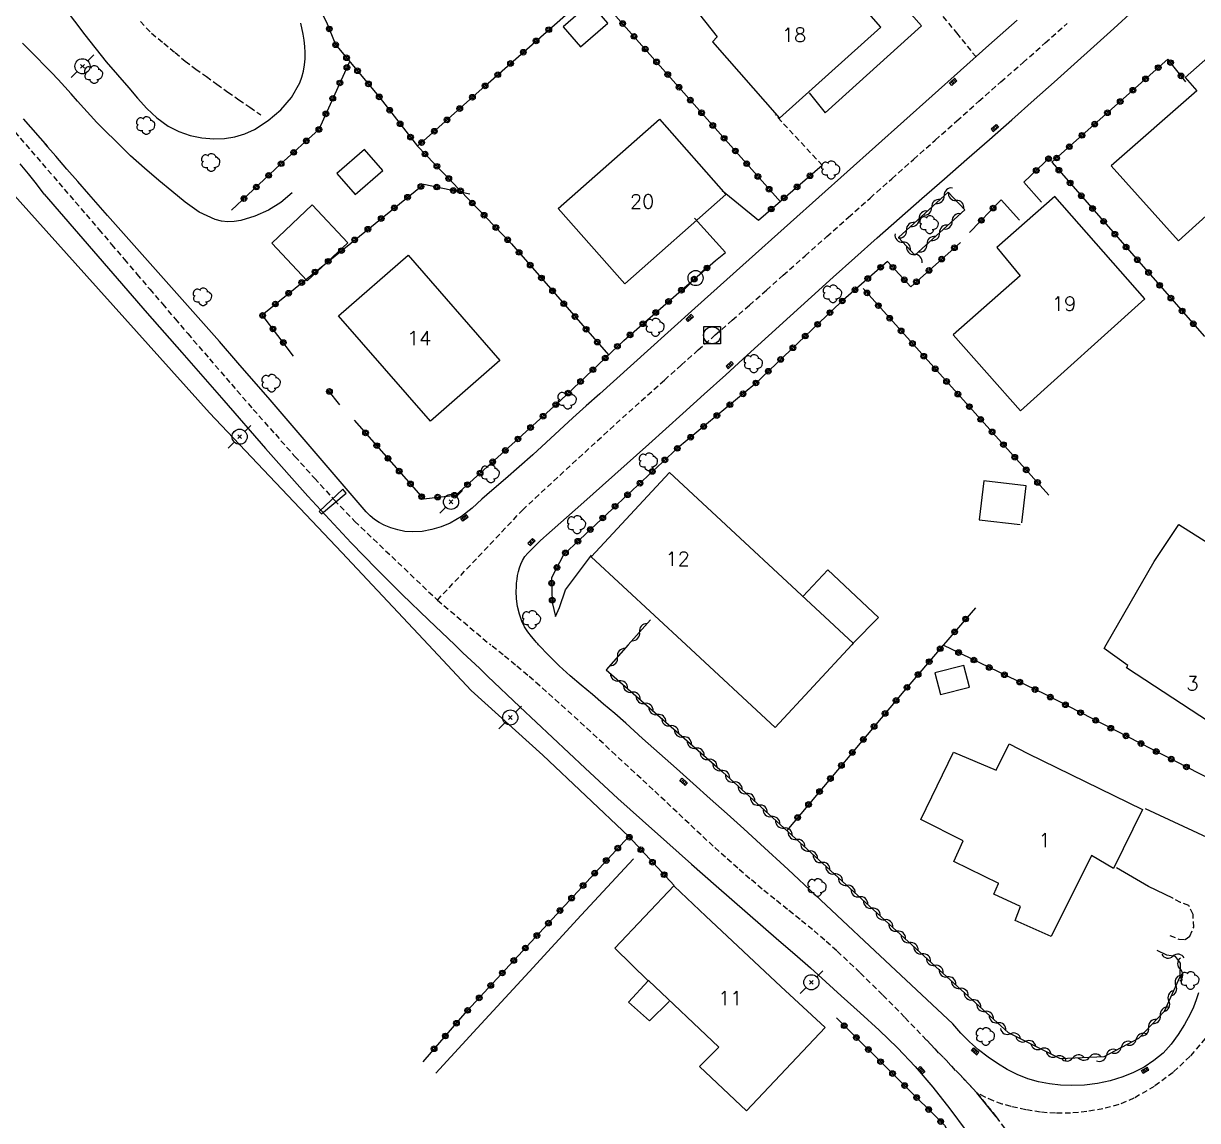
# Model space of a CAD drawing. Header units: millimetres. Extents: x 146000 to 146945, y 144000 to 145000.
# Drawn here: x 146279.5 to 146383.1, y 144129 to 144225.8 of the extents above; entities that cross this region are included whole.
import ezdxf
from ezdxf.enums import TextEntityAlignment as Align

# ---------------------------------------------------------------- set-up
doc = ezdxf.new("R2010")
doc.units = ezdxf.units.MM
doc.linetypes.add('DASHED', pattern=[0.75, 0.5, -0.25])
doc.layers.get('0').update_dxf_attribs({"linetype": 'CONTINUOUS'})
for name, color, linetype in [('W0001', 6, 'DASHED'), ('W0008', 7, 'CONTINUOUS'), ('W0014', 7, 'CONTINUOUS'), ('W0017', 7, 'CONTINUOUS'), ('W0070', 7, 'DASHED'), ('W0101', 7, 'CONTINUOUS'), ('W0104', 1, 'CONTINUOUS'), ('W0112', 1, 'DASHED'), ('W0211', 2, 'CONTINUOUS'), ('W0300', 7, 'CONTINUOUS'), ('W0310', 3, 'CONTINUOUS'), ('W0323', 7, 'CONTINUOUS'), ('W0330', 7, 'CONTINUOUS'), ('W0333', 7, 'CONTINUOUS'), ('W0401', 7, 'CONTINUOUS'), ('W0402', 7, 'CONTINUOUS'), ('W0420', 7, 'CONTINUOUS'), ('W0473', 7, 'CONTINUOUS'), ('W0991', 7, 'CONTINUOUS')]:
    doc.layers.add(name, color=color, linetype=linetype)
doc.styles.get("Standard").update_dxf_attribs({"font": 'romans.shx', "width": 0.85})

# ---------------------------------------------------------------- blocks, each defined once
blk = doc.blocks.new('T473')
for p, q in [((-0.166667, 0.166667), (0.166667, -0.166667)), ((-0.166667, -0.166667), (0.166667, 0.166667)), ((0.500001, 0.500001), (1.000002, 1.000002)), ((-1.000002, -1.000002), (-0.500001, -0.500001))]:
    blk.add_line(p, q)
blk.add_ellipse((0, 0), major_axis=(0.471405, 0.471405), ratio=1, start_param=5.4977871438, end_param=11.780972451)
blk = doc.blocks.new('T300')
for p, q in [((-0.8, 0.51), (-0.86, 0.34)), ((-0.86, 0.34), (-0.86, 0.17)), ((-0.86, 0.17), (-0.74, 0.06)), ((-0.69, 0.63), (-0.8, 0.51)), ((-0.8, -0.06), (-0.74, 0.06)), ((-0.74, 0.06), (-0.69, 0.11)), ((-0.57, 0.69), (-0.69, 0.63)), ((-0.46, 0.69), (-0.57, 0.69)), ((-0.29, 0.63), (-0.46, 0.69)), ((-0.29, 0.63), (-0.17, 0.74)), ((-0.23, 0.57), (-0.29, 0.63)), ((-0.17, 0.74), (-0.06, 0.8)), ((-0.06, 0.8), (0.06, 0.8)), ((0.06, 0.8), (0.23, 0.74)), ((0.23, 0.74), (0.34, 0.63)), ((0.34, 0.63), (0.4, 0.51)), ((0.46, 0.46), (0.34, 0.46)), ((0.4, 0.51), (0.4, 0.46)), ((0.57, 0.4), (0.46, 0.46)), ((0.57, 0.4), (0.69, 0.29)), ((0.69, 0.29), (0.74, 0.17)), ((0.74, 0.06), (0.69, -0.17)), ((0.74, 0.17), (0.74, 0.06)), ((-0.8, -0.17), (-0.8, -0.06)), ((-0.8, -0.23), (-0.8, -0.17)), ((-0.74, -0.34), (-0.8, -0.23)), ((-0.69, -0.4), (-0.74, -0.34)), ((-0.51, -0.46), (-0.69, -0.4)), ((-0.4, -0.46), (-0.51, -0.46)), ((-0.4, -0.46), (-0.34, -0.46)), ((-0.34, -0.46), (-0.34, -0.4)), ((-0.34, -0.51), (-0.34, -0.46)), ((-0.29, -0.63), (-0.34, -0.51)), ((-0.17, -0.74), (-0.29, -0.63)), ((-0.06, -0.8), (-0.17, -0.74)), ((0.06, -0.8), (-0.06, -0.8)), ((0.17, -0.74), (0.06, -0.8)), ((0.23, -0.69), (0.17, -0.74)), ((0.29, -0.46), (0.23, -0.46)), ((0.29, -0.63), (0.23, -0.69)), ((0.46, -0.4), (0.29, -0.46)), ((0.34, -0.51), (0.29, -0.63)), ((0.34, -0.51), (0.34, -0.46)), ((0.57, -0.34), (0.46, -0.4)), ((0.63, -0.29), (0.57, -0.34)), ((0.69, -0.17), (0.63, -0.29))]:
    blk.add_line(p, q)
blk = doc.blocks.new('T401')
for p, q in [((-0.3, 0.3), (0, 0.3)), ((-0.3, -0.25), (-0.3, 0.3)), ((-0.3, 0.15), (0, 0.15)), ((-0.3, 0), (0, 0)), ((0, 0.3), (0, -0.25)), ((-0.3, -0.15), (0, -0.15)), ((-0.3, -0.25), (-0.3, -0.3)), ((-0.3, -0.3), (0, -0.3)), ((0, -0.3), (0, -0.25))]:
    blk.add_line(p, q)
blk = doc.blocks.new('T420')
for p, q in [((0.75, 0.75), (-0.75, 0.75)), ((-0.75, 0.75), (-0.75, -0.75)), ((0.75, 0.75), (0.75, -0.75)), ((0.75, -0.75), (-0.75, -0.75))]:
    blk.add_line(p, q)
blk.add_ellipse((0, 0), major_axis=(-0.53, 0.53), ratio=1, start_param=3.926991, end_param=10.210176)
blk = doc.blocks.new('t323o')
at = {"color": 0, "linetype": 'Continuous'}
for radius in [0.25, 0.15]:
    blk.add_circle((0, 0), radius, dxfattribs=at)
blk = doc.blocks.new('t310o')
at = {"color": 0, "linetype": 'Continuous'}
for centre, start, end in [((-0.5, 0.38), 216.8699, 323.1304), ((0.5, -0.37), 36.8699, 143.1303)]:
    blk.add_arc(centre, 0.625, start, end, dxfattribs=at)

msp = doc.modelspace()

# ---------------------------------------------------------------- linework, layer by layer
at = {"layer": 'W0001'}
for points in [[(146289.79, 144225.98), (146290.77, 144224.94), (146291.85, 144224.08), (146292.85, 144223.24), (146293.74, 144222.49), (146294.67, 144221.79), (146295.61, 144221.12), (146296.55, 144220.44), (146297.51, 144219.76), (146298.48, 144219.08), (146299.45, 144218.41), (146300.42, 144217.75)], [(146316, 144174.95), (146323.51, 144182.89), (146326.25, 144185.44), (146329, 144187.98), (146331.77, 144190.51), (146334.54, 144193.02), (146336.03, 144194.36), (146337.52, 144195.68), (146339.02, 144197.01), (146340.52, 144198.33), (146342.02, 144199.64), (146343.53, 144200.96), (146345.03, 144202.28), (146346.52, 144203.61), (146348.44, 144205.3), (146350.36, 144207.01), (146352.27, 144208.71), (146354.18, 144210.41), (146356.1, 144212.11), (146358.01, 144213.82), (146359.93, 144215.52), (146361.84, 144217.22), (146363.78, 144218.94), (146365.73, 144220.66), (146367.68, 144222.37), (146369.63, 144224.09), (146371.57, 144225.81)], [(146273.9, 144221.89), (146277.23, 144217.95), (146279.18, 144215.7), (146281.13, 144213.45), (146283.07, 144211.2), (146285.01, 144208.95), (146286.13, 144207.64), (146287.25, 144206.32), (146288.37, 144205.01), (146289.49, 144203.7), (146290.61, 144202.38), (146291.73, 144201.07), (146292.85, 144199.76), (146293.97, 144198.45), (146295.9, 144196.22), (146297.82, 144193.99), (146299.75, 144191.77), (146301.7, 144189.57), (146303.43, 144187.62), (146305.16, 144185.69), (146306.91, 144183.77), (146308.71, 144181.89), (146316, 144174.95)], [(146316, 144174.95), (146320.7, 144171)], [(146363.61, 144131.49), (146362.09, 144133.09), (146362.1, 144133.09), (146361.73, 144133.47), (146361.37, 144133.85), (146361, 144134.24), (146360.63, 144134.62), (146360.26, 144135), (146359.9, 144135.38), (146359.53, 144135.76), (146359.16, 144136.14), (146357.23, 144138.15), (146355.27, 144140.14), (146353.28, 144142.1), (146351.25, 144144.01), (146350.18, 144144.95), (146349.1, 144145.88), (146348, 144146.78), (146346.89, 144147.67), (146345.78, 144148.56), (146344.67, 144149.46), (146343.58, 144150.37), (146342.5, 144151.3), (146341.41, 144152.27), (146340.34, 144153.25), (146339.27, 144154.23), (146338.21, 144155.23), (146337.15, 144156.23), (146336.09, 144157.23), (146335.03, 144158.22), (146333.97, 144159.21), (146331.74, 144161.27), (146329.53, 144163.33), (146327.3, 144165.37), (146325.04, 144167.39), (146323.97, 144168.31), (146322.89, 144169.22), (146321.8, 144170.11), (146320.7, 144171)], [(146386.71, 144141.69), (146386.08, 144140.18), (146385.58, 144139.17), (146385.02, 144138.18), (146384.41, 144137.22), (146383.76, 144136.29), (146382.42, 144134.71), (146380.92, 144133.29), (146379.26, 144132.05), (146377.46, 144131.01), (146376.12, 144130.45), (146374.73, 144130.07), (146373.31, 144129.83), (146371.88, 144129.7), (146370.55, 144129.68), (146369.22, 144129.78), (146367.91, 144129.99), (146366.62, 144130.28), (146365.84, 144130.5), (146365.07, 144130.78), (146364.33, 144131.11), (146363.61, 144131.49)], [(146363.61, 144131.49), (146365.32, 144129.37), (146366.76, 144127.38)]]:
    msp.add_lwpolyline(points, dxfattribs=at)
at = {"layer": 'W0008'}
for points in [[(146283.06, 144227.22), (146284.88, 144224.79), (146286.78, 144222.42), (146288.76, 144220.12), (146289.55, 144219.22), (146290.36, 144218.32), (146291.24, 144217.47), (146292.25, 144216.76), (146293.19, 144216.29), (146294.19, 144215.94), (146295.22, 144215.72), (146296.28, 144215.63), (146297.2, 144215.66), (146298.12, 144215.8), (146299.02, 144216.06), (146299.86, 144216.45), (146301.07, 144217.24), (146302.18, 144218.18), (146303.12, 144219.29), (146303.85, 144220.57), (146304.05, 144221.08), (146304.19, 144221.61), (146304.28, 144222.16), (146304.32, 144222.7), (146304.33, 144223.24), (146304.3, 144223.78), (146304.24, 144224.32), (146304.16, 144224.85), (146303.96, 144225.82)], [(146279.46, 144217.4), (146281.58, 144214.95)], [(146309.72, 144182.73), (146306.9, 144186.03), (146304.08, 144189.32), (146301.24, 144192.61), (146298.39, 144195.88), (146296.76, 144197.75), (146295.12, 144199.61), (146293.47, 144201.46), (146291.82, 144203.32), (146290.17, 144205.17), (146288.53, 144207.02), (146286.88, 144208.88), (146285.24, 144210.74), (146284.27, 144211.86), (146283.3, 144212.97), (146282.33, 144214.09), (146281.36, 144215.2)], [(146281.31, 144210.75), (146280.63, 144211.66), (146279.92, 144212.55), (146279.19, 144213.42)], [(146281.31, 144210.75), (146284.33, 144207.24), (146287.36, 144203.75), (146290.4, 144200.26), (146293.45, 144196.78), (146297.14, 144192.55), (146300.83, 144188.31), (146304.56, 144184.11), (146308.38, 144180), (146310.62, 144177.7), (146312.9, 144175.44), (146315.21, 144173.21), (146317.53, 144171)], [(146317.53, 144171), (146318.25, 144170.31), (146318.97, 144169.62), (146319.7, 144168.93), (146320.42, 144168.24), (146323.28, 144165.52), (146326.15, 144162.82), (146329.03, 144160.13), (146331.93, 144157.45)]]:
    msp.add_lwpolyline(points, dxfattribs=at)
at = {"layer": 'W0014'}
for points in [[(146325.63, 144180.68), (146328.65, 144183.35), (146331.65, 144186.03), (146334.66, 144188.71), (146337.65, 144191.4), (146339.55, 144193.11), (146341.45, 144194.83), (146343.34, 144196.55), (146345.23, 144198.27), (146347.12, 144199.99), (146349.02, 144201.71), (146350.92, 144203.43), (146352.82, 144205.14), (146354.8, 144206.89), (146356.77, 144208.63), (146358.76, 144210.37), (146360.74, 144212.11), (146362.73, 144213.84), (146364.71, 144215.58), (146366.69, 144217.32), (146368.67, 144219.07), (146370.42, 144220.64), (146372.18, 144222.22), (146373.93, 144223.79), (146375.68, 144225.37), (146377.43, 144226.95)], [(146367.17, 144226.11), (146364.67, 144223.88), (146362.17, 144221.65), (146359.67, 144219.42), (146357.16, 144217.19), (146354.66, 144214.95), (146352.16, 144212.72), (146349.65, 144210.49), (146347.15, 144208.25), (146342.94, 144204.48), (146338.73, 144200.71), (146334.53, 144196.93), (146330.32, 144193.15), (146329.13, 144192.08), (146327.95, 144191.01), (146326.77, 144189.93), (146325.59, 144188.85), (146324.41, 144187.77), (146323.22, 144186.7), (146322.02, 144185.65), (146320.8, 144184.61), (146319.93, 144183.85), (146319.06, 144183.07), (146318.14, 144182.33), (146317.12, 144181.74), (146316.33, 144181.4), (146315.5, 144181.16), (146314.65, 144181.01), (146313.78, 144180.96), (146313.14, 144181), (146312.51, 144181.13), (146311.89, 144181.32), (146311.3, 144181.56), (146310.87, 144181.79), (146310.45, 144182.07), (146310.07, 144182.38), (146309.72, 144182.73)], [(146324.93, 144171), (146324.85, 144171.08), (146324.78, 144171.17), (146324.7, 144171.25), (146324.63, 144171.34), (146324.29, 144171.74), (146323.97, 144172.16), (146323.69, 144172.6), (146323.46, 144173.08), (146323.23, 144173.72), (146323.08, 144174.39), (146322.99, 144175.06), (146322.96, 144175.74), (146322.97, 144176.09), (146322.99, 144176.43), (146323.03, 144176.78), (146323.08, 144177.12), (146323.15, 144177.46), (146323.25, 144177.8), (146323.36, 144178.13), (146323.5, 144178.45), (146323.71, 144178.79), (146323.98, 144179.1), (146324.26, 144179.38), (146324.54, 144179.65), (146324.8, 144179.92), (146325.07, 144180.18), (146325.35, 144180.44), (146325.63, 144180.68)], [(146361.49, 144137.57), (146359.65, 144139.29), (146357.81, 144141.01), (146355.98, 144142.72), (146354.14, 144144.44), (146351.74, 144146.69), (146349.34, 144148.94), (146346.94, 144151.19), (146344.52, 144153.42), (146343.04, 144154.76), (146341.56, 144156.1), (146340.07, 144157.43), (146338.58, 144158.76), (146337.09, 144160.09), (146335.6, 144161.42), (146334.11, 144162.75), (146332.62, 144164.09), (146331.65, 144164.94), (146330.67, 144165.78), (146329.68, 144166.61), (146328.69, 144167.44), (146327.71, 144168.28), (146326.75, 144169.15), (146325.82, 144170.05), (146324.93, 144171)], [(146331.93, 144157.45), (146334.09, 144155.52), (146336.25, 144153.59), (146338.42, 144151.67), (146340.59, 144149.75), (146341.97, 144148.54), (146343.36, 144147.33), (146344.75, 144146.13), (146346.14, 144144.92), (146347.53, 144143.72), (146348.91, 144142.5), (146350.28, 144141.28), (146351.64, 144140.05), (146353.31, 144138.53), (146354.97, 144137.01), (146356.59, 144135.45), (146358.15, 144133.82), (146359.73, 144131.98), (146361.23, 144130.07), (146362.67, 144128.13)], [(146383.15, 144140.31), (146382.94, 144139.68), (146382.71, 144139.05), (146382.42, 144138.44), (146381.93, 144137.52), (146381.38, 144136.62), (146380.76, 144135.77), (146380.04, 144135), (146379.23, 144134.33), (146378.36, 144133.76), (146377.43, 144133.29), (146376.47, 144132.89), (146375.37, 144132.55), (146374.25, 144132.31), (146373.11, 144132.17), (146371.96, 144132.12), (146370.98, 144132.15), (146370, 144132.27), (146369.03, 144132.46), (146368.09, 144132.73), (146367.16, 144133.1), (146366.27, 144133.55), (146365.42, 144134.06), (146364.61, 144134.62), (146363.76, 144135.28), (146362.95, 144136), (146362.19, 144136.76), (146361.49, 144137.57)]]:
    msp.add_lwpolyline(points, dxfattribs=at)
at = {"layer": 'W0017'}
for points in [[(146348.81, 144219.69), (146350.21, 144217.92)], [(146369.3, 144210.04), (146367.75, 144211.81)], [(146341.13, 144211.06), (146344.32, 144208.46)], [(146367.37, 144208.46), (146365.74, 144210.25)], [(146340.54, 144204.89), (146341.43, 144205.62), (146338.69, 144208.63)], [(146326.43, 144173.49), (146326.77, 144174.29), (146327.29, 144175.85), (146328.36, 144177.26), (146329.61, 144178.9)], [(146378.44, 144156.58), (146385.15, 144153.44)], [(146380.89, 144148.66), (146378.74, 144149.68), (146375.92, 144151.33)]]:
    msp.add_lwpolyline(points, dxfattribs=at)
at = {"layer": 'W0070'}
msp.add_lwpolyline([(146360.13, 144227), (146361.81, 144224.97), (146363.47, 144222.92)], dxfattribs=at)
at = {"layer": 'W0101'}
for points in [[(146340.69, 144224.64), (146340.26, 144224.2), (146346.18, 144217.46), (146355.12, 144225.47), (146349.3, 144232.16), (146346.63, 144229.82), (146344.7, 144231.93), (146339.13, 144226.61)], [(146375.45, 144213.26), (146381.41, 144206.64), (146391.78, 144216.02), (146384.99, 144223.68), (146381.99, 144221.05), (146383.01, 144219.87)], [(146326.67, 144209.49), (146335.6, 144217.36), (146341.46, 144210.72), (146332.53, 144202.85)], [(146367.45, 144191.65), (146378.42, 144201.51), (146370.47, 144210.54), (146365.36, 144206.04), (146367.42, 144203.54), (146361.51, 144198.34)], [(146313.41, 144205.38), (146321.52, 144196.08), (146315.38, 144190.73), (146307.27, 144200.02)], [(146368.11, 144161.42), (146378.23, 144156.47), (146375.66, 144151.28), (146373.73, 144152.42), (146370.17, 144145.29), (146366.97, 144146.69), (146367.45, 144147.91), (146365.11, 144149), (146365.51, 144149.96), (146365.53, 144149.96), (146361.58, 144151.89), (146362.4, 144153.7), (146358.65, 144155.61), (146361.53, 144161.53), (146365.3, 144159.95), (146366.45, 144162.26)]]:
    msp.add_lwpolyline(points, close=True, dxfattribs=at)
for points in [[(146337.94, 144171), (146329.58, 144178.75), (146336.47, 144186.19), (146352.7, 144171.15), (146352.56, 144171)], [(146375.02, 144171), (146379.24, 144178.34), (146381.42, 144181.61)], [(146381.42, 144181.61), (146391.35, 144175.34), (146388.54, 144171)], [(146345.8, 144163.71), (146337.94, 144171)], [(146352.56, 144171), (146345.8, 144163.71)], [(146388.54, 144171), (146384.14, 144164.19), (146376.82, 144168.96), (146376.93, 144169.17), (146374.83, 144170.67), (146375.02, 144171)], [(146336.89, 144149.77), (146331.67, 144144.24), (146334.59, 144141.38)], [(146336.89, 144149.72), (146339.68, 144147.08), (146346.3, 144140.87), (146350.21, 144137.25)], [(146350.21, 144137.25), (146343.28, 144129.91), (146339.14, 144133.8), (146340.84, 144135.51), (146334.62, 144141.4), (146334.62, 144141.42), (146334.59, 144141.38)]]:
    msp.add_lwpolyline(points, dxfattribs=at)
at = {"layer": 'W0104'}
for points in [[(146331.04, 144225.84), (146329.52, 144227.6), (146327.11, 144225.52), (146328.64, 144223.76)], [(146309.58, 144214.69), (146307.13, 144212.57), (146308.74, 144210.72), (146311.18, 144212.84)], [(146304.52, 144203.11), (146308.09, 144206.47), (146304.96, 144209.8), (146301.39, 144206.44), (146304.52, 144203.11)], [(146362.45, 144169.18), (146359.9, 144168.53), (146360.39, 144166.61), (146362.94, 144167.26)]]:
    msp.add_lwpolyline(points, close=True, dxfattribs=at)
for points in [[(146367.96, 144185.03), (146364.21, 144185.48), (146363.8, 144182.04), (146367.43, 144181.61)], [(146367.58, 144181.77), (146367.96, 144185.03)], [(146352.7, 144171.15), (146354.92, 144173.42), (146350.45, 144177.62), (146348.25, 144175.27)], [(146334.59, 144141.38), (146332.87, 144139.49), (146334.73, 144137.83), (146336.46, 144139.53)], [(146363.61, 144131.49), (146362.09, 144133.09)], [(146365.32, 144129.37), (146363.61, 144131.49)]]:
    msp.add_lwpolyline(points, dxfattribs=at)
at = {"layer": 'W0112'}
for points in [[(146349.96, 144213.3), (146345.82, 144217.74)], [(146380.63, 144145.37), (146381.43, 144145.04), (146381.99, 144145), (146382.4, 144145.31), (146382.75, 144146.11), (146382.68, 144147.22), (146382.31, 144148.01), (146381.58, 144148.27), (146380.89, 144148.64)]]:
    msp.add_lwpolyline(points, dxfattribs=at)
at = {"layer": 'W0211'}
msp.add_lwpolyline([(146303.19, 144210.86), (146302.19, 144210.03), (146301.09, 144209.34), (146299.9, 144208.8), (146298.65, 144208.42), (146298.08, 144208.34), (146297.51, 144208.32), (146296.94, 144208.38), (146296.38, 144208.53), (146294.99, 144209.17), (146293.73, 144210.04), (146292.56, 144211.01), (146291.42, 144211.96), (146290.15, 144213.03), (146288.92, 144214.14), (146287.73, 144215.3), (146286.55, 144216.46), (146285.96, 144217.07), (146285.38, 144217.7), (146284.81, 144218.33), (146284.24, 144218.96), (146283.67, 144219.6), (146283.11, 144220.23), (146282.53, 144220.86), (146281.95, 144221.48), (146281.31, 144222.13), (146280.67, 144222.78), (146280.03, 144223.42), (146279.38, 144224.06)], dxfattribs=at)
at = {"layer": 'W0300'}
msp.add_lwpolyline([(146333.31, 144152.14), (146328.7, 144147.16), (146324.1, 144142.17), (146319.5, 144137.18), (146315.85, 144133.22)], dxfattribs=at)
at = {"layer": 'W0310'}
msp.add_lwpolyline([(146362.53, 144209.37), (146358.14, 144205.38), (146356.7, 144206.92), (146361.08, 144210.93)], close=True, dxfattribs=at)
for points in [[(146334.81, 144173.22), (146332.84, 144171)], [(146332.84, 144171), (146330.9, 144168.8)], [(146330.9, 144168.8), (146341.17, 144159.79), (146350.32, 144151.42), (146360.32, 144142.32), (146366.37, 144136.81), (146370.96, 144134.51), (146374.85, 144134.69), (146377.89, 144136.32), (146380.15, 144138.69), (146381.53, 144141.74), (146381.57, 144142.93)], [(146381.57, 144142.93), (146381.14, 144143.52), (146380.38, 144143.64), (146379.51, 144144.05)]]:
    msp.add_lwpolyline(points, dxfattribs=at)
at = {"layer": 'W0323'}
for points in [[(146346.27, 144210.06), (146329.67, 144228.83), (146317.67, 144242.23), (146312.47, 144248.11), (146318.45, 144253.42)], [(146310.52, 144237.59), (146307.23, 144241.77), (146298.18, 144233.88), (146302.13, 144231.42), (146304.77, 144228.78), (146306.22, 144225.93), (146307, 144223.95), (146310.96, 144219.22), (146314.25, 144214.98), (146320.47, 144220.53), (146329.74, 144228.7), (146344.4, 144241.8), (146358.72, 144225.59)], [(146308.2, 144222.36), (146305.54, 144216.46), (146302.16, 144213.39), (146297.83, 144209.33)], [(146382.03, 144220.66), (146380.45, 144222.65), (146370.8, 144214.09), (146370.22, 144213.57), (146383.69, 144198.19)], [(146314.25, 144214.98), (146322.54, 144206.38), (146331.09, 144196.57)], [(146367.75, 144211.81), (146370.13, 144214.08)], [(146344.32, 144208.46), (146349.96, 144213.3)], [(146300.53, 144200.12), (146314.79, 144211.62), (146318.85, 144210.77)], [(146365.74, 144210.25), (146362.96, 144207.36)], [(146362.17, 144206.5), (146357.77, 144202.58), (146355.71, 144204.82), (146351.6, 144201.22), (146344, 144193.99), (146337.19, 144188.35)], [(146308.66, 144190.83), (146314.77, 144183.89), (146317.64, 144184.21), (146326.9, 144192.59), (146332.45, 144197.85), (146340.54, 144204.89)], [(146353.56, 144202.42), (146369.96, 144184.2)], [(146303.3, 144196.47), (146300.53, 144200.12)], [(146307.4, 144192.17), (146306.37, 144193.47)], [(146337.19, 144188.35), (146331.45, 144183.01), (146327.13, 144178.95), (146326.06, 144176.92), (146326.14, 144174.73), (146326.43, 144173.49)], [(146363.47, 144174.27), (146360.66, 144171)], [(146360.66, 144171), (146357.17, 144166.92), (146346.82, 144154.62)], [(146387.45, 144157.49), (146369.61, 144166.64), (146360.64, 144170.97)], [(146314.73, 144134.23), (146318.63, 144138.72), (146332.88, 144154.1), (146336.89, 144149.77)], [(146351.21, 144138.1), (146356.99, 144132.37), (146360.74, 144128.63), (146361.75, 144126.9), (146360.99, 144125.01)]]:
    msp.add_lwpolyline(points, dxfattribs=at)
at = {"layer": 'W0330'}
for points in [[(146275.07, 144214.62), (146284.03, 144204.66), (146295.9, 144191.47), (146307.58, 144179.15), (146315.21, 144171)], [(146315.21, 144171), (146318.99, 144166.97), (146325.29, 144161.27), (146332.88, 144154.1)]]:
    msp.add_lwpolyline(points, dxfattribs=at)
at = {"layer": 'W0333'}
msp.add_lwpolyline([(146350.21, 144217.92), (146358.72, 144225.59)], dxfattribs=at)
at = {"layer": 'W0402'}
msp.add_lwpolyline([(146307.64, 144184.72), (146305.58, 144182.77), (146305.76, 144182.56), (146307.96, 144184.38)], close=True, dxfattribs=at)

# ---------------------------------------------------------------- block references
at = {"layer": 'W0300'}
for p in [(146285.71, 144221.3), (146290.31, 144216.8), (146296.04, 144213.54), (146350.75, 144212.88), (146359.44, 144208.06), (146295.32, 144201.69), (146350.91, 144201.96), (146335.25, 144199.01), (146343.93, 144195.8), (146301.37, 144194.08), (146327.5, 144192.58), (146334.66, 144187.14), (146320.71, 144186.08), (146328.33, 144181.6), (146324.36, 144173.22), (146349.55, 144149.6), (146382.45, 144141.4), (146364.4, 144136.46)]:
    msp.add_blockref('T300', p, dxfattribs=at)
at = {"layer": 'W0310'}
for p, rotation in [((146360.72, 144210.61), 42.46837099761435), ((146361.77, 144210.19), 312.698750919189), ((146359.62, 144209.59), 42.46837099761435), ((146358.51, 144208.58), 42.46837099761435), ((146361.42, 144208.36), 222.3146256950809), ((146357.4, 144207.57), 42.46837099761435), ((146360.31, 144207.35), 222.3146256950809), ((146357.07, 144206.52), 132.9115176405863), ((146359.2, 144206.34), 222.3146256950809), ((146358.09, 144205.43), 132.9115176405863), ((146333.84, 144172.12), 228.5180791169172), ((146331.89, 144169.93), 228.5180791166496), ((146332.03, 144167.81), 318.7229727286187), ((146333.15, 144166.82), 318.7229727286187), ((146334.28, 144165.83), 318.7229727286187), ((146335.41, 144164.84), 318.7229727286187), ((146336.54, 144163.86), 318.7229727286187), ((146337.66, 144162.87), 318.7229727286187), ((146338.79, 144161.88), 318.7229727286187), ((146339.92, 144160.89), 318.7229727286187), ((146341.04, 144159.9), 318.7229727286187), ((146342.15, 144158.89), 317.5602610712272), ((146343.26, 144157.88), 317.5602610712272), ((146344.37, 144156.86), 317.5602610712272), ((146345.47, 144155.85), 317.5602610712272), ((146346.58, 144154.84), 317.5602610712272), ((146347.69, 144153.83), 317.5602610712272), ((146348.8, 144152.81), 317.5602610712272), ((146349.9, 144151.8), 317.5602610712272), ((146351.01, 144150.79), 317.7052292976022), ((146352.12, 144149.78), 317.7052292976022), ((146353.23, 144148.77), 317.7052292976022), ((146354.34, 144147.76), 317.7052292976022), ((146355.45, 144146.75), 317.7052292976022), ((146356.56, 144145.74), 317.7052292976022), ((146357.67, 144144.73), 317.7052292976022), ((146358.78, 144143.73), 317.7052292976022), ((146359.89, 144142.72), 317.7052292976022), ((146380.91, 144143.55), 170.8047324567409), ((146381.55, 144142.37), 88.16638897399002), ((146361, 144141.71), 317.6405664387796), ((146362.1, 144140.7), 317.6405664387796), ((146381.17, 144140.95), 65.6889227884788), ((146363.21, 144139.68), 317.6405664387796), ((146380.55, 144139.58), 65.6889227884788), ((146364.32, 144138.67), 317.6405664387796), ((146379.79, 144138.31), 46.24993641835184), ((146365.43, 144137.66), 317.6405664387796), ((146378.76, 144137.23), 46.24993641835184), ((146366.57, 144136.7), 333.4549072925143), ((146367.92, 144136.03), 333.4549072925143), ((146369.26, 144135.36), 333.4549072925143), ((146376.35, 144135.5), 28.19271435331734), ((146377.67, 144136.21), 28.19271435331734), ((146370.6, 144134.69), 333.4549072925143), ((146375.03, 144134.79), 28.19271435331734), ((146372.06, 144134.56), 2.668135594153967), ((146373.55, 144134.63), 2.668135594153967)]:
    msp.add_blockref('t310o', p, dxfattribs=dict(at, rotation=rotation))
at = {"layer": 'W0323'}
for p, rotation in [((146332.35, 144225.8), 131.4863205466897), ((146306.46, 144225.32), 291.4862433549739), ((146325.83, 144225.26), 41.39606876878354), ((146307.02, 144223.93), 309.9280994599322), ((146324.71, 144224.27), 41.39606876878354), ((146333.35, 144224.67), 131.4863205466897), ((146307.98, 144222.78), 309.9280994599322), ((146323.58, 144223.27), 41.39606876878354), ((146334.34, 144223.55), 131.4863205466897), ((146308.01, 144221.93), 245.7290418532799), ((146322.45, 144222.28), 41.39606876878354), ((146335.34, 144222.42), 131.4863205466897), ((146379.61, 144221.91), 221.6114017450345), ((146380.69, 144222.35), 128.5014552560555), ((146308.95, 144221.63), 309.9280994599322), ((146321.33, 144221.29), 41.39606876878354), ((146336.33, 144221.3), 131.4863205466897), ((146378.49, 144220.92), 221.6114017450345), ((146381.62, 144221.18), 128.5014552560555), ((146307.39, 144220.56), 245.7290418532799), ((146309.91, 144220.48), 309.9280994599322), ((146320.21, 144220.3), 41.77622913363806), ((146337.32, 144220.18), 131.4863205466897), ((146377.37, 144219.92), 221.6114017450345), ((146306.77, 144219.2), 245.7290418532799), ((146310.87, 144219.33), 309.9280994599322), ((146319.09, 144219.3), 41.77622913363806), ((146338.32, 144219.05), 131.4863205466897), ((146376.25, 144218.92), 221.6114017450345), ((146306.16, 144217.83), 245.7290418532799), ((146311.79, 144218.15), 307.7402759537943), ((146317.97, 144218.3), 41.77622913363806), ((146339.31, 144217.93), 131.4863205466897), ((146375.13, 144217.93), 221.6114017450345), ((146305.54, 144216.46), 222.2669383989154), ((146312.71, 144216.96), 307.7402759537943), ((146316.85, 144217.3), 41.77622913363806), ((146340.3, 144216.81), 131.4863205466897), ((146374, 144216.93), 221.6114017450345), ((146304.43, 144215.45), 222.2669383989154), ((146313.63, 144215.78), 307.7402759537943), ((146315.73, 144216.3), 41.77622913363806), ((146341.3, 144215.68), 131.4863205466897), ((146372.88, 144215.94), 221.6114017450345), ((146303.32, 144214.44), 222.2669383989154), ((146314.61, 144215.3), 41.77622913363806), ((146342.29, 144214.56), 131.4863205466897), ((146371.76, 144214.94), 221.6114017450345), ((146302.21, 144213.44), 222.2669383989154), ((146314.91, 144214.29), 313.9756375512391), ((146343.29, 144213.44), 131.4863205466897), ((146369.93, 144213.88), 43.61905194486381), ((146370.64, 144213.94), 221.6152027316879), ((146301.11, 144212.41), 223.1977238872109), ((146315.95, 144213.21), 313.9756375512391), ((146348.88, 144212.37), 40.61468483314554), ((146368.84, 144212.84), 43.61905194486381), ((146370.84, 144212.86), 311.2015064104267), ((146300.02, 144211.38), 223.1977238872109), ((146314.54, 144211.43), 38.901618876482), ((146315.94, 144211.38), 348.1028137933925), ((146317, 144212.13), 313.9756375512391), ((146344.28, 144212.31), 131.4863205466897), ((146347.74, 144211.39), 40.61468483314554), ((146371.83, 144211.74), 311.2015064104267), ((146298.93, 144210.36), 223.1977238872109), ((146313.37, 144210.48), 38.901618876482), ((146317.41, 144211.07), 348.1028137933925), ((146318.04, 144211.05), 313.9756375512391), ((146345.27, 144211.19), 131.4863205466897), ((146346.6, 144210.42), 40.61468483314554), ((146372.82, 144210.61), 311.2015064104267), ((146312.2, 144209.54), 38.901618876482), ((146319.08, 144209.97), 313.9756375512391), ((146345.46, 144209.44), 40.61468483314554), ((146365.04, 144209.52), 226.0100466174973), ((146373.81, 144209.48), 311.2015064104267), ((146311.04, 144208.6), 38.901618876482), ((146320.12, 144208.89), 313.9756375512391), ((146364, 144208.44), 226.0100466174973), ((146374.79, 144208.35), 311.2015064104267), ((146309.87, 144207.66), 38.901618876482), ((146321.16, 144207.81), 313.9756375512391), ((146375.78, 144207.22), 311.2015064104267), ((146308.7, 144206.72), 38.901618876482), ((146322.2, 144206.73), 313.9756375512391), ((146307.54, 144205.77), 38.901618876482), ((146323.21, 144205.62), 311.0798787582042), ((146361.62, 144206.02), 221.7304932526971), ((146376.77, 144206.09), 311.2015064104267), ((146306.37, 144204.83), 38.901618876482), ((146324.19, 144204.49), 311.0798787582042), ((146339.79, 144204.24), 41.0099636004904), ((146355.11, 144204.3), 221.2125812515834), ((146356.19, 144204.3), 132.6423288259553), ((146360.5, 144205.02), 221.7304932526971), ((146377.76, 144204.96), 311.2015064104267), ((146305.2, 144203.89), 38.901618876482), ((146325.18, 144203.36), 311.0798787582042), ((146338.66, 144203.26), 41.0099636004904), ((146353.98, 144203.31), 221.2125812515834), ((146357.2, 144203.2), 132.6423288259553), ((146358.27, 144203.02), 221.7304932526971), ((146359.38, 144204.02), 221.7304932526971), ((146378.75, 144203.84), 311.2015064104267), ((146302.87, 144202.01), 38.901618876482), ((146304.03, 144202.95), 38.901618876482), ((146326.16, 144202.22), 311.0798787582042), ((146337.53, 144202.28), 41.0099636004904), ((146352.85, 144202.32), 221.2125812515834), ((146353.91, 144202.04), 311.9901527680806), ((146379.73, 144202.71), 311.2015064104267), ((146301.7, 144201.06), 38.901618876482), ((146327.15, 144201.09), 311.0798787582042), ((146336.4, 144201.29), 41.0099636004904), ((146351.73, 144201.33), 221.2125812515834), ((146354.91, 144200.92), 311.9901527680806), ((146380.72, 144201.58), 311.2015064104267), ((146300.58, 144200.05), 127.1895081969878), ((146328.14, 144199.96), 311.0798787582042), ((146335.27, 144200.31), 41.0099636004904), ((146350.64, 144200.3), 223.5711848635261), ((146381.71, 144200.45), 311.2015064104267), ((146301.49, 144198.86), 127.1895081969878), ((146334.13, 144199.32), 41.0099636004904), ((146349.55, 144199.27), 223.5711848635261), ((146355.91, 144199.81), 311.9901527680806), ((146382.7, 144199.32), 311.2015064104267), ((146329.12, 144198.83), 311.0798787582042), ((146333, 144198.34), 41.0099636004904), ((146348.46, 144198.24), 223.5711848635261), ((146356.92, 144198.69), 311.9901527680806), ((146302.4, 144197.66), 127.1895081969878), ((146330.11, 144197.7), 311.0798787582042), ((146331.89, 144197.33), 43.49995366483515), ((146347.37, 144197.2), 223.5711848635261), ((146357.92, 144197.58), 311.9901527680806), ((146330.81, 144196.3), 43.49995366483515), ((146346.29, 144196.17), 223.5711848635261), ((146358.92, 144196.46), 311.9901527680806), ((146329.72, 144195.27), 43.49995366483515), ((146345.2, 144195.13), 223.5711848635261), ((146359.93, 144195.35), 311.9901527680806), ((146328.63, 144194.23), 43.49995366483515), ((146344.11, 144194.1), 223.5711848635261), ((146360.93, 144194.23), 311.9901527680806), ((146306.47, 144193.35), 128.4059063109195), ((146327.54, 144193.2), 43.49995366483515), ((146342.97, 144193.14), 219.6495923506544), ((146361.93, 144193.12), 311.9901527680806), ((146326.44, 144192.18), 42.13694663530614), ((146341.81, 144192.18), 219.6495923506544), ((146362.94, 144192.01), 311.9901527680806), ((146325.33, 144191.17), 42.13694663530614), ((146340.66, 144191.22), 219.6495923506544), ((146363.94, 144190.89), 311.9901527680806), ((146309.66, 144189.7), 311.358576080884), ((146324.22, 144190.17), 42.13694663530614), ((146339.5, 144190.26), 219.6495923506544), ((146364.95, 144189.78), 311.9901527680806), ((146310.65, 144188.57), 311.358576080884), ((146323.11, 144189.16), 42.13694663530614), ((146338.35, 144189.31), 219.6495923506544), ((146365.95, 144188.66), 311.9901527680806), ((146321.99, 144188.15), 42.13694663530614), ((146337.17, 144188.33), 222.958464554695), ((146366.95, 144187.55), 311.9901527680806), ((146311.64, 144187.45), 311.358576080884), ((146320.88, 144187.15), 42.13694663530614), ((146336.07, 144187.31), 222.958464554695), ((146367.96, 144186.43), 311.9901527680806), ((146312.63, 144186.32), 311.358576080884), ((146319.77, 144186.14), 42.13694663530614), ((146334.97, 144186.29), 222.958464554695), ((146313.62, 144185.2), 311.358576080884), ((146318.66, 144185.13), 42.13694663530614), ((146333.88, 144185.26), 222.958464554695), ((146368.96, 144185.32), 311.9901527680806), ((146314.61, 144184.07), 311.358576080884), ((146316.02, 144184.03), 6.478148066698169), ((146317.51, 144184.2), 6.478148066698169), ((146332.78, 144184.24), 222.958464554695), ((146331.68, 144183.22), 222.958464554695), ((146330.59, 144182.19), 223.1735589392451), ((146329.49, 144181.17), 223.1735589392451), ((146328.4, 144180.14), 223.1735589392451), ((146327.3, 144179.11), 223.1735589392451), ((146326.55, 144177.83), 242.2878499159166), ((146326.08, 144176.45), 271.857731704848), ((146326.13, 144174.95), 271.857731704848), ((146362.61, 144173.28), 229.395759935111), ((146361.64, 144172.14), 229.395759935111), ((146360.37, 144170.66), 229.3957599351397), ((146361.99, 144170.32), 154.2344207561091), ((146359.4, 144169.52), 229.3957599351397), ((146363.34, 144169.66), 154.2344207561091), ((146364.69, 144169.01), 154.2344207561091), ((146358.42, 144168.38), 229.3957599351397), ((146366.04, 144168.36), 154.2344207561091), ((146357.44, 144167.25), 229.3957599351397), ((146367.39, 144167.71), 154.2344207561091), ((146368.74, 144167.06), 154.2344207561091), ((146356.48, 144166.1), 229.9434314713024), ((146370.09, 144166.39), 152.8495357885555), ((146355.51, 144164.95), 229.9434314713024), ((146371.42, 144165.71), 152.8495357885555), ((146372.75, 144165.02), 152.8495357885555), ((146354.54, 144163.8), 229.9434314713024), ((146374.09, 144164.34), 152.8495357885555), ((146375.42, 144163.65), 152.8495357885555), ((146353.58, 144162.66), 229.9434314713024), ((146376.76, 144162.97), 152.8495357885555), ((146378.09, 144162.29), 152.8495357885555), ((146379.43, 144161.6), 152.8495357885555), ((146352.61, 144161.51), 229.9434314713024), ((146380.76, 144160.92), 152.8495357885555), ((146351.65, 144160.36), 229.9434314713024), ((146382.1, 144160.23), 152.8495357885555), ((146350.68, 144159.21), 229.9434314713024), ((146349.72, 144158.06), 229.9434314713024), ((146348.75, 144156.92), 229.9434314713024), ((146347.79, 144155.77), 229.9434314713024), ((146332.94, 144154.03), 312.8229978621716), ((146331.92, 144153.07), 47.17288613848255), ((146333.96, 144152.93), 312.8229978621716), ((146330.9, 144151.97), 47.17288613848255), ((146334.98, 144151.83), 312.8229978621716), ((146329.88, 144150.87), 47.17288613848255), ((146336, 144150.73), 312.8229978621716), ((146328.86, 144149.77), 47.17288613848255), ((146327.84, 144148.66), 47.17288613848255), ((146326.82, 144147.56), 47.17288613848255), ((146325.8, 144146.46), 47.17288613848255), ((146324.78, 144145.36), 47.17288613848255), ((146323.76, 144144.26), 47.17288613848255), ((146322.74, 144143.16), 47.17288613848255), ((146321.73, 144142.06), 47.17288613848255), ((146320.71, 144140.96), 47.17288613848255), ((146319.69, 144139.86), 47.17288613848255), ((146318.67, 144138.76), 47.17288613848255), ((146317.68, 144137.63), 49.0355567383674), ((146351.9, 144137.41), 315.2487212172228), ((146316.7, 144136.5), 49.0355567383674), ((146352.97, 144136.36), 315.2487212172228), ((146315.71, 144135.37), 49.0355567383674), ((146354.03, 144135.3), 315.2487212172228), ((146355.1, 144134.24), 315.2487212172228), ((146356.16, 144133.19), 315.2487212172228), ((146357.23, 144132.13), 315.099405363008), ((146358.29, 144131.07), 315.099405363008), ((146359.35, 144130.01), 315.099405363008), ((146360.41, 144128.95), 315.099405363008)]:
    msp.add_blockref('t323o', p, dxfattribs=dict(at, rotation=rotation))
at = {"layer": 'W0401'}
for p, rotation in [((146361.41, 144220.77), 131.7120192195359), ((146365.28, 144216.47), 311.3345128428764), ((146338.16, 144199.94), 131.9081412713637), ((146341.89, 144195.56), 312.2737048348882), ((146318.3, 144182.33), 126.0326349624003), ((146324.41, 144179.97), 315.7136271575276), ((146337.83, 144159.03), 48.31920703885874), ((146363.55, 144135.27), 49.81239567445024), ((146358.58, 144133.38), 221.328513432307), ((146378.38, 144133.61), 119.6493040886464)]:
    msp.add_blockref('T401', p, dxfattribs=dict(at, rotation=rotation))
at = {"layer": 'W0420'}
msp.add_blockref('T420', (146340.24, 144198.3), dxfattribs=at)
at = {"layer": 'W0473'}
for p in [(146284.68, 144222.03), (146338.78, 144203.35), (146298.55, 144189.36), (146317.2, 144183.61), (146322.43, 144164.59), (146349, 144141.24)]:
    msp.add_blockref('T473', p, dxfattribs=at)

# ---------------------------------------------------------------- texts
at = {"layer": 'W0991'}
for s, p in [('18', (146347.47, 144224.81)), ('20', (146334.06, 144210.1)), ('19', (146371.3, 144201.09)), ('14', (146314.39, 144198.05)), ('12', (146337.2, 144178.59)), ('3', (146382.63, 144167.6)), ('1', (146369.57, 144153.77)), ('11', (146341.84, 144139.84))]:
    msp.add_text(s, height=1.25, dxfattribs=at).set_placement(p, align=Align.MIDDLE_CENTER)

doc.saveas('drawing.dxf')
